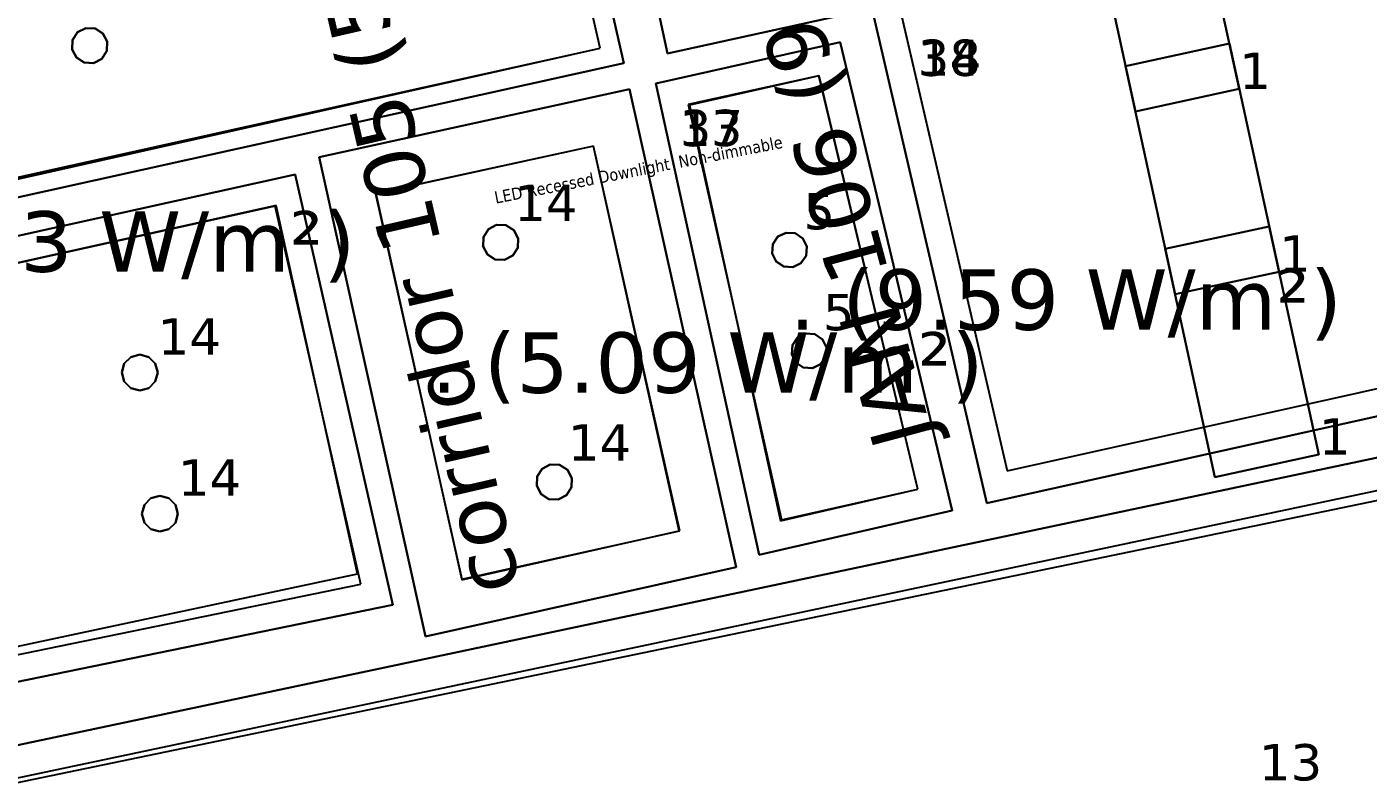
# Model space of a CAD drawing. Header units: inches. Extents: x 0 to 80, y -15 to 299.
# Drawn here: x 23.68 to 30.33, y -1.9 to 1.82 of the extents above; entities that cross this region are included whole.
import ezdxf

# ---------------------------------------------------------------- set-up
doc = ezdxf.new("R2010")
doc.units = ezdxf.units.IN
doc.header["$MEASUREMENT"] = 0
for name, color, linetype, true_color in [('DLX_BLD0_CALC', 3, 'Continuous', 0x00ff00), ('DLX_BLD0_CONT', 7, 'Continuous', 0x969696), ('DLX_BLD0_DESC', 7, 'Continuous', 0x969696), ('DLX_BLD0_LUM', 7, 'Continuous', 0xffd400), ('DLX_BLD0_LUMKEY_IDX', 7, 'Continuous', 0x969696), ('DLX_BLD0_RESKEY_IDX', 7, 'Continuous', 0x707070), ('DLX_BLD0_ROOF', 7, 'Continuous', 0x7f7f7f), ('DLX_BLD0_TXT', 7, 'Continuous', 0xaa00ff)]:
    doc.layers.add(name, color=color, linetype=linetype, true_color=true_color)
doc.styles.add('TableTextStyle', font='')
doc.styles.add('Tahoma AC-9A-79-64-AA-B0-6E-42-C4-5C-8C-13-97-E7-E2-2C', font='')
doc.styles.get('TableTextStyle').set_extended_font_data('VERDANA.TTF')
doc.styles.get('Tahoma AC-9A-79-64-AA-B0-6E-42-C4-5C-8C-13-97-E7-E2-2C').set_extended_font_data('Tahoma')

msp = doc.modelspace()

# ---------------------------------------------------------------- linework, layer by layer
at = {"layer": 'DLX_BLD0_CALC'}
for points in [[(26.5203, 1.7162, 0), (26.0726, 3.6738, 0)], [(26.5216, 1.7157, 0), (26.0772, 3.6636, 0)], [(27.645, 3.4745, 0), (28.5393, -0.3804, 0)], [(27.6452, 3.4739, 0), (28.5393, -0.3804, 0)], [(23.6085, 1.0607, 0), (26.5203, 1.7162, 0)], [(23.6116, 1.0712, 0), (26.5216, 1.7157, 0)], [(27.6057, 1.5782, 0), (26.9582, 1.4364, 0)], [(27.6067, 1.5786, 0), (26.9641, 1.4338, 0)], [(28.096, -0.4707, 0), (27.6057, 1.5782, 0)], [(28.0974, -0.4719, 0), (27.6067, 1.5786, 0)], [(26.9582, 1.4364, 0), (27.4202, -0.6231, 0)], [(26.9641, 1.4338, 0), (27.4159, -0.6278, 0)], [(26.4879, 1.2298, 0), (25.4062, 0.9936, 0)], [(26.4873, 1.2303, 0), (25.409, 0.9942, 0)], [(26.9129, -0.6784, 0), (26.4873, 1.2303, 0)], [(26.9158, -0.6788, 0), (26.4879, 1.2298, 0)], [(24.9134, 0.9348, 0), (23.354, 0.5896, 0)], [(24.9094, 0.9323, 0), (23.3541, 0.588, 0)], [(25.3338, -0.9426, 0), (24.9094, 0.9323, 0)], [(25.3176, -0.891, 0), (24.9134, 0.9348, 0)], [(25.4062, 0.9936, 0), (25.8344, -0.9184, 0)], [(25.409, 0.9942, 0), (25.8345, -0.9203, 0)], [(28.5393, -0.3804, 0), (33.7825, 0.7855, 0)], [(28.5393, -0.3804, 0), (33.7826, 0.7855, 0)], [(33.0004, 0.0761, 0), (15.9787, -3.522, 0)], [(33.0066, 0.0187, 0), (15.9816, -3.5152, 0)], [(27.4159, -0.6278, 0), (28.0974, -0.4719, 0)], [(27.4202, -0.6231, 0), (28.096, -0.4707, 0)], [(25.8344, -0.9184, 0), (26.9158, -0.6788, 0)], [(25.8345, -0.9203, 0), (26.9129, -0.6784, 0)], [(21.4552, -1.714, 0), (25.3176, -0.891, 0)], [(21.4559, -1.7387, 0), (25.3338, -0.9426, 0)]]:
    msp.add_polyline3d(points, dxfattribs=at)
at = {"layer": 'DLX_BLD0_CONT'}
for points in [[(26.6384, 1.6418, 0), (26.1508, 3.7794, 0)], [(26.4072, 3.7711, 0), (26.8548, 1.6892, 0)], [(27.4837, 3.5762, 0), (28.4387, -0.5402, 0)], [(26.8548, 1.6892, 0), (27.7214, 1.8797, 0)], [(27.7111, 1.7463, 0), (26.7969, 1.5402, 0)], [(28.2672, -0.5773, 0), (27.7111, 1.7463, 0)], [(23.5377, 0.955, 0), (26.6384, 1.6418, 0)], [(26.7969, 1.5402, 0), (27.309, -0.7965, 0)], [(26.6669, 1.5117, 0), (25.1267, 1.1744, 0)], [(27.1952, -0.8575, 0), (26.6669, 1.5117, 0)], [(25.1267, 1.1744, 0), (25.655, -1.2029, 0)], [(25.0088, 1.0891, 0), (23.4531, 0.7447, 0)], [(25.4918, -1.0445, 0), (25.0088, 1.0891, 0)], [(28.4387, -0.5402, 0), (33.9425, 0.6836, 0)], [(33.1607, 0.2739, 0), (16.1009, -3.3323, 0)], [(27.309, -0.7965, 0), (28.2672, -0.5773, 0)], [(25.655, -1.2029, 0), (27.1952, -0.8575, 0)], [(21.3554, -1.8937, 0), (25.4918, -1.0445, 0)]]:
    msp.add_polyline3d(points, dxfattribs=at)
at = {"layer": 'DLX_BLD0_LUM'}
for points in [[(29.4447, 2.6456, 0), (29.6909, 1.5139, 0)], [(29.6909, 1.5139, 0), (29.4447, 2.6456, 0)], [(29.6909, 1.5139, 0), (29.4447, 2.6456, 0)], [(29.4447, 2.6456, 0), (29.6909, 1.5139, 0)], [(29.1757, 1.4018, 0), (28.9294, 2.5335, 0)], [(28.9294, 2.5335, 0), (29.1757, 1.4018, 0)], [(28.9294, 2.5335, 0), (29.1757, 1.4018, 0)], [(29.1757, 1.4018, 0), (28.9294, 2.5335, 0)], [(23.9289, 1.7945, 0), (23.9698, 1.8157, 0)], [(23.9698, 1.8157, 0), (23.9289, 1.7945, 0)], [(23.9698, 1.8157, 0), (23.9289, 1.7945, 0)], [(23.9289, 1.7945, 0), (23.9698, 1.8157, 0)], [(23.9698, 1.8157, 0), (23.9698, 1.8157, 0)], [(23.9698, 1.8157, 0), (24.0158, 1.8137, 0)], [(24.0158, 1.8137, 0), (23.9698, 1.8157, 0)], [(23.9698, 1.8157, 0), (23.9698, 1.8157, 0)], [(24.0158, 1.8137, 0), (23.9698, 1.8157, 0)], [(23.9698, 1.8157, 0), (24.0158, 1.8137, 0)], [(24.0158, 1.8137, 0), (24.0158, 1.8137, 0)], [(24.0158, 1.8137, 0), (24.0546, 1.789, 0)], [(24.0546, 1.789, 0), (24.0158, 1.8137, 0)], [(24.0158, 1.8137, 0), (24.0158, 1.8137, 0)], [(24.0546, 1.789, 0), (24.0158, 1.8137, 0)], [(24.0158, 1.8137, 0), (24.0546, 1.789, 0)], [(23.9021, 1.7096, 0), (23.9041, 1.7556, 0)], [(23.9041, 1.7556, 0), (23.9021, 1.7096, 0)], [(23.9041, 1.7556, 0), (23.9021, 1.7096, 0)], [(23.9021, 1.7096, 0), (23.9041, 1.7556, 0)], [(23.9041, 1.7556, 0), (23.9289, 1.7945, 0)], [(23.9289, 1.7945, 0), (23.9041, 1.7556, 0)], [(23.9289, 1.7945, 0), (23.9041, 1.7556, 0)], [(23.9041, 1.7556, 0), (23.9289, 1.7945, 0)], [(23.9041, 1.7556, 0), (23.9041, 1.7556, 0)], [(23.9041, 1.7556, 0), (23.9041, 1.7556, 0)], [(23.9289, 1.7945, 0), (23.9289, 1.7945, 0)], [(23.9289, 1.7945, 0), (23.9289, 1.7945, 0)], [(24.0546, 1.789, 0), (24.0546, 1.789, 0)], [(24.0546, 1.789, 0), (24.0759, 1.7481, 0)], [(24.0759, 1.7481, 0), (24.0546, 1.789, 0)], [(24.0546, 1.789, 0), (24.0546, 1.789, 0)], [(24.0759, 1.7481, 0), (24.0546, 1.789, 0)], [(24.0546, 1.789, 0), (24.0759, 1.7481, 0)], [(24.0759, 1.7481, 0), (24.0739, 1.7021, 0)], [(24.0739, 1.7021, 0), (24.0759, 1.7481, 0)], [(24.0739, 1.7021, 0), (24.0759, 1.7481, 0)], [(24.0759, 1.7481, 0), (24.0739, 1.7021, 0)], [(24.0759, 1.7481, 0), (24.0759, 1.7481, 0)], [(24.0759, 1.7481, 0), (24.0759, 1.7481, 0)], [(29.1267, 1.6267, 0), (29.642, 1.7389, 0)], [(29.642, 1.7389, 0), (29.1267, 1.6267, 0)], [(29.642, 1.7389, 0), (29.1267, 1.6267, 0)], [(29.1267, 1.6267, 0), (29.642, 1.7389, 0)], [(29.642, 1.7389, 0), (29.642, 1.7389, 0)], [(29.642, 1.7389, 0), (29.8882, 0.6071, 0)], [(29.8882, 0.6071, 0), (29.642, 1.7389, 0)], [(29.642, 1.7389, 0), (29.642, 1.7389, 0)], [(29.8882, 0.6071, 0), (29.642, 1.7389, 0)], [(29.642, 1.7389, 0), (29.8882, 0.6071, 0)], [(23.9234, 1.6687, 0), (23.9021, 1.7096, 0)], [(23.9021, 1.7096, 0), (23.9021, 1.7096, 0)], [(23.9021, 1.7096, 0), (23.9234, 1.6687, 0)], [(23.9021, 1.7096, 0), (23.9021, 1.7096, 0)], [(23.9021, 1.7096, 0), (23.9234, 1.6687, 0)], [(23.9234, 1.6687, 0), (23.9021, 1.7096, 0)], [(23.9622, 1.644, 0), (23.9234, 1.6687, 0)], [(23.9234, 1.6687, 0), (23.9234, 1.6687, 0)], [(23.9234, 1.6687, 0), (23.9622, 1.644, 0)], [(23.9234, 1.6687, 0), (23.9234, 1.6687, 0)], [(23.9234, 1.6687, 0), (23.9622, 1.644, 0)], [(23.9622, 1.644, 0), (23.9234, 1.6687, 0)], [(24.0739, 1.7021, 0), (24.0491, 1.6632, 0)], [(24.0491, 1.6632, 0), (24.0739, 1.7021, 0)], [(24.0491, 1.6632, 0), (24.0739, 1.7021, 0)], [(24.0739, 1.7021, 0), (24.0491, 1.6632, 0)], [(24.0739, 1.7021, 0), (24.0739, 1.7021, 0)], [(24.0739, 1.7021, 0), (24.0739, 1.7021, 0)], [(24.0082, 1.642, 0), (23.9622, 1.644, 0)], [(23.9622, 1.644, 0), (23.9622, 1.644, 0)], [(23.9622, 1.644, 0), (24.0082, 1.642, 0)], [(23.9622, 1.644, 0), (23.9622, 1.644, 0)], [(23.9622, 1.644, 0), (24.0082, 1.642, 0)], [(24.0082, 1.642, 0), (23.9622, 1.644, 0)], [(24.0491, 1.6632, 0), (24.0082, 1.642, 0)], [(24.0082, 1.642, 0), (24.0491, 1.6632, 0)], [(24.0082, 1.642, 0), (24.0491, 1.6632, 0)], [(24.0491, 1.6632, 0), (24.0082, 1.642, 0)], [(24.0082, 1.642, 0), (24.0082, 1.642, 0)], [(24.0082, 1.642, 0), (24.0082, 1.642, 0)], [(24.0491, 1.6632, 0), (24.0491, 1.6632, 0)], [(24.0491, 1.6632, 0), (24.0491, 1.6632, 0)], [(29.1267, 1.6267, 0), (29.1267, 1.6267, 0)], [(29.373, 0.495, 0), (29.1267, 1.6267, 0)], [(29.1267, 1.6267, 0), (29.1267, 1.6267, 0)], [(29.1267, 1.6267, 0), (29.373, 0.495, 0)], [(29.1267, 1.6267, 0), (29.373, 0.495, 0)], [(29.373, 0.495, 0), (29.1267, 1.6267, 0)], [(29.6909, 1.5139, 0), (29.1757, 1.4018, 0)], [(29.1757, 1.4018, 0), (29.6909, 1.5139, 0)], [(29.1757, 1.4018, 0), (29.6909, 1.5139, 0)], [(29.6909, 1.5139, 0), (29.1757, 1.4018, 0)], [(29.6909, 1.5139, 0), (29.6909, 1.5139, 0)], [(29.6909, 1.5139, 0), (29.6909, 1.5139, 0)], [(29.1757, 1.4018, 0), (29.1757, 1.4018, 0)], [(29.1757, 1.4018, 0), (29.1757, 1.4018, 0)], [(25.9419, 0.7789, 0), (25.9665, 0.8178, 0)], [(25.9665, 0.8178, 0), (25.9419, 0.7789, 0)], [(25.9665, 0.8178, 0), (25.9419, 0.7789, 0)], [(25.9419, 0.7789, 0), (25.9665, 0.8178, 0)], [(25.9665, 0.8178, 0), (26.0074, 0.8392, 0)], [(26.0074, 0.8392, 0), (25.9665, 0.8178, 0)], [(26.0074, 0.8392, 0), (25.9665, 0.8178, 0)], [(25.9665, 0.8178, 0), (26.0074, 0.8392, 0)], [(25.9665, 0.8178, 0), (25.9665, 0.8178, 0)], [(25.9665, 0.8178, 0), (25.9665, 0.8178, 0)], [(26.0074, 0.8392, 0), (26.0074, 0.8392, 0)], [(26.0074, 0.8392, 0), (26.0534, 0.8373, 0)], [(26.0534, 0.8373, 0), (26.0074, 0.8392, 0)], [(26.0074, 0.8392, 0), (26.0074, 0.8392, 0)], [(26.0534, 0.8373, 0), (26.0074, 0.8392, 0)], [(26.0074, 0.8392, 0), (26.0534, 0.8373, 0)], [(26.0534, 0.8373, 0), (26.0534, 0.8373, 0)], [(26.0534, 0.8373, 0), (26.0923, 0.8127, 0)], [(26.0923, 0.8127, 0), (26.0534, 0.8373, 0)], [(26.0534, 0.8373, 0), (26.0534, 0.8373, 0)], [(26.0923, 0.8127, 0), (26.0534, 0.8373, 0)], [(26.0534, 0.8373, 0), (26.0923, 0.8127, 0)], [(26.0923, 0.8127, 0), (26.0923, 0.8127, 0)], [(26.0923, 0.8127, 0), (26.1137, 0.7718, 0)], [(26.1137, 0.7718, 0), (26.0923, 0.8127, 0)], [(26.0923, 0.8127, 0), (26.0923, 0.8127, 0)], [(26.1137, 0.7718, 0), (26.0923, 0.8127, 0)], [(26.0923, 0.8127, 0), (26.1137, 0.7718, 0)], [(27.4023, 0.7809, 0), (27.443, 0.8007, 0)], [(27.443, 0.8007, 0), (27.4023, 0.7809, 0)], [(27.443, 0.8007, 0), (27.4023, 0.7809, 0)], [(27.4023, 0.7809, 0), (27.443, 0.8007, 0)], [(27.443, 0.8007, 0), (27.443, 0.8007, 0)], [(27.443, 0.8007, 0), (27.4882, 0.7976, 0)], [(27.4882, 0.7976, 0), (27.443, 0.8007, 0)], [(27.443, 0.8007, 0), (27.443, 0.8007, 0)], [(27.4882, 0.7976, 0), (27.443, 0.8007, 0)], [(27.443, 0.8007, 0), (27.4882, 0.7976, 0)], [(29.324, 0.72, 0), (29.8393, 0.8321, 0)], [(29.8393, 0.8321, 0), (29.324, 0.72, 0)], [(29.8393, 0.8321, 0), (29.324, 0.72, 0)], [(29.324, 0.72, 0), (29.8393, 0.8321, 0)], [(29.8393, 0.8321, 0), (29.8393, 0.8321, 0)], [(29.8393, 0.8321, 0), (30.0855, -0.2997, 0)], [(30.0855, -0.2997, 0), (29.8393, 0.8321, 0)], [(29.8393, 0.8321, 0), (29.8393, 0.8321, 0)], [(30.0855, -0.2997, 0), (29.8393, 0.8321, 0)], [(29.8393, 0.8321, 0), (30.0855, -0.2997, 0)], [(25.94, 0.7329, 0), (25.9419, 0.7789, 0)], [(25.9419, 0.7789, 0), (25.94, 0.7329, 0)], [(25.9419, 0.7789, 0), (25.94, 0.7329, 0)], [(25.94, 0.7329, 0), (25.9419, 0.7789, 0)], [(25.9614, 0.6921, 0), (25.94, 0.7329, 0)], [(25.94, 0.7329, 0), (25.94, 0.7329, 0)], [(25.94, 0.7329, 0), (25.9614, 0.6921, 0)], [(25.94, 0.7329, 0), (25.94, 0.7329, 0)], [(25.94, 0.7329, 0), (25.9614, 0.6921, 0)], [(25.9614, 0.6921, 0), (25.94, 0.7329, 0)], [(25.9419, 0.7789, 0), (25.9419, 0.7789, 0)], [(25.9419, 0.7789, 0), (25.9419, 0.7789, 0)], [(26.1137, 0.7718, 0), (26.1118, 0.7258, 0)], [(26.1118, 0.7258, 0), (26.1137, 0.7718, 0)], [(26.1118, 0.7258, 0), (26.1137, 0.7718, 0)], [(26.1137, 0.7718, 0), (26.1118, 0.7258, 0)], [(26.1137, 0.7718, 0), (26.1137, 0.7718, 0)], [(26.1137, 0.7718, 0), (26.1137, 0.7718, 0)], [(27.3738, 0.6982, 0), (27.377, 0.7433, 0)], [(27.377, 0.7433, 0), (27.3738, 0.6982, 0)], [(27.377, 0.7433, 0), (27.3738, 0.6982, 0)], [(27.3738, 0.6982, 0), (27.377, 0.7433, 0)], [(27.377, 0.7433, 0), (27.4023, 0.7809, 0)], [(27.4023, 0.7809, 0), (27.377, 0.7433, 0)], [(27.4023, 0.7809, 0), (27.377, 0.7433, 0)], [(27.377, 0.7433, 0), (27.4023, 0.7809, 0)], [(27.377, 0.7433, 0), (27.377, 0.7433, 0)], [(27.377, 0.7433, 0), (27.377, 0.7433, 0)], [(27.4023, 0.7809, 0), (27.4023, 0.7809, 0)], [(27.4023, 0.7809, 0), (27.4023, 0.7809, 0)], [(27.4882, 0.7976, 0), (27.4882, 0.7976, 0)], [(27.4882, 0.7976, 0), (27.5257, 0.7723, 0)], [(27.5257, 0.7723, 0), (27.4882, 0.7976, 0)], [(27.4882, 0.7976, 0), (27.4882, 0.7976, 0)], [(27.5257, 0.7723, 0), (27.4882, 0.7976, 0)], [(27.4882, 0.7976, 0), (27.5257, 0.7723, 0)], [(27.5257, 0.7723, 0), (27.5257, 0.7723, 0)], [(27.5257, 0.7723, 0), (27.5456, 0.7316, 0)], [(27.5456, 0.7316, 0), (27.5257, 0.7723, 0)], [(27.5257, 0.7723, 0), (27.5257, 0.7723, 0)], [(27.5456, 0.7316, 0), (27.5257, 0.7723, 0)], [(27.5257, 0.7723, 0), (27.5456, 0.7316, 0)], [(26.0003, 0.6674, 0), (25.9614, 0.6921, 0)], [(25.9614, 0.6921, 0), (25.9614, 0.6921, 0)], [(25.9614, 0.6921, 0), (26.0003, 0.6674, 0)], [(25.9614, 0.6921, 0), (25.9614, 0.6921, 0)], [(25.9614, 0.6921, 0), (26.0003, 0.6674, 0)], [(26.0003, 0.6674, 0), (25.9614, 0.6921, 0)], [(26.0463, 0.6655, 0), (26.0003, 0.6674, 0)], [(26.0003, 0.6674, 0), (26.0003, 0.6674, 0)], [(26.0003, 0.6674, 0), (26.0463, 0.6655, 0)], [(26.0003, 0.6674, 0), (26.0003, 0.6674, 0)], [(26.0003, 0.6674, 0), (26.0463, 0.6655, 0)], [(26.0463, 0.6655, 0), (26.0003, 0.6674, 0)], [(26.0871, 0.6869, 0), (26.0463, 0.6655, 0)], [(26.0463, 0.6655, 0), (26.0871, 0.6869, 0)], [(26.0463, 0.6655, 0), (26.0871, 0.6869, 0)], [(26.0871, 0.6869, 0), (26.0463, 0.6655, 0)], [(26.0463, 0.6655, 0), (26.0463, 0.6655, 0)], [(26.0463, 0.6655, 0), (26.0463, 0.6655, 0)], [(26.1118, 0.7258, 0), (26.0871, 0.6869, 0)], [(26.0871, 0.6869, 0), (26.1118, 0.7258, 0)], [(26.0871, 0.6869, 0), (26.1118, 0.7258, 0)], [(26.1118, 0.7258, 0), (26.0871, 0.6869, 0)], [(26.0871, 0.6869, 0), (26.0871, 0.6869, 0)], [(26.0871, 0.6869, 0), (26.0871, 0.6869, 0)], [(26.1118, 0.7258, 0), (26.1118, 0.7258, 0)], [(26.1118, 0.7258, 0), (26.1118, 0.7258, 0)], [(27.3937, 0.6574, 0), (27.3738, 0.6982, 0)], [(27.3738, 0.6982, 0), (27.3738, 0.6982, 0)], [(27.3738, 0.6982, 0), (27.3937, 0.6574, 0)], [(27.3738, 0.6982, 0), (27.3738, 0.6982, 0)], [(27.3738, 0.6982, 0), (27.3937, 0.6574, 0)], [(27.3937, 0.6574, 0), (27.3738, 0.6982, 0)], [(27.5424, 0.6864, 0), (27.5171, 0.6488, 0)], [(27.5171, 0.6488, 0), (27.5424, 0.6864, 0)], [(27.5171, 0.6488, 0), (27.5424, 0.6864, 0)], [(27.5424, 0.6864, 0), (27.5171, 0.6488, 0)], [(27.5456, 0.7316, 0), (27.5424, 0.6864, 0)], [(27.5424, 0.6864, 0), (27.5456, 0.7316, 0)], [(27.5424, 0.6864, 0), (27.5456, 0.7316, 0)], [(27.5456, 0.7316, 0), (27.5424, 0.6864, 0)], [(27.5424, 0.6864, 0), (27.5424, 0.6864, 0)], [(27.5424, 0.6864, 0), (27.5424, 0.6864, 0)], [(27.5456, 0.7316, 0), (27.5456, 0.7316, 0)], [(27.5456, 0.7316, 0), (27.5456, 0.7316, 0)], [(29.324, 0.72, 0), (29.324, 0.72, 0)], [(29.5703, -0.4118, 0), (29.324, 0.72, 0)], [(29.324, 0.72, 0), (29.324, 0.72, 0)], [(29.324, 0.72, 0), (29.5703, -0.4118, 0)], [(29.324, 0.72, 0), (29.5703, -0.4118, 0)], [(29.5703, -0.4118, 0), (29.324, 0.72, 0)], [(27.4312, 0.6321, 0), (27.3937, 0.6574, 0)], [(27.3937, 0.6574, 0), (27.3937, 0.6574, 0)], [(27.3937, 0.6574, 0), (27.4312, 0.6321, 0)], [(27.3937, 0.6574, 0), (27.3937, 0.6574, 0)], [(27.3937, 0.6574, 0), (27.4312, 0.6321, 0)], [(27.4312, 0.6321, 0), (27.3937, 0.6574, 0)], [(27.4764, 0.629, 0), (27.4312, 0.6321, 0)], [(27.4312, 0.6321, 0), (27.4312, 0.6321, 0)], [(27.4312, 0.6321, 0), (27.4764, 0.629, 0)], [(27.4312, 0.6321, 0), (27.4312, 0.6321, 0)], [(27.4312, 0.6321, 0), (27.4764, 0.629, 0)], [(27.4764, 0.629, 0), (27.4312, 0.6321, 0)], [(27.5171, 0.6488, 0), (27.4764, 0.629, 0)], [(27.4764, 0.629, 0), (27.5171, 0.6488, 0)], [(27.4764, 0.629, 0), (27.5171, 0.6488, 0)], [(27.5171, 0.6488, 0), (27.4764, 0.629, 0)], [(27.4764, 0.629, 0), (27.4764, 0.629, 0)], [(27.4764, 0.629, 0), (27.4764, 0.629, 0)], [(27.5171, 0.6488, 0), (27.5171, 0.6488, 0)], [(27.5171, 0.6488, 0), (27.5171, 0.6488, 0)], [(29.8882, 0.6071, 0), (29.373, 0.495, 0)], [(29.373, 0.495, 0), (29.8882, 0.6071, 0)], [(29.373, 0.495, 0), (29.8882, 0.6071, 0)], [(29.8882, 0.6071, 0), (29.373, 0.495, 0)], [(29.8882, 0.6071, 0), (29.8882, 0.6071, 0)], [(29.8882, 0.6071, 0), (29.8882, 0.6071, 0)], [(29.373, 0.495, 0), (29.373, 0.495, 0)], [(29.373, 0.495, 0), (29.373, 0.495, 0)], [(27.4743, 0.2427, 0), (27.4996, 0.2803, 0)], [(27.4996, 0.2803, 0), (27.4743, 0.2427, 0)], [(27.4996, 0.2803, 0), (27.4743, 0.2427, 0)], [(27.4743, 0.2427, 0), (27.4996, 0.2803, 0)], [(27.4996, 0.2803, 0), (27.5403, 0.3001, 0)], [(27.5403, 0.3001, 0), (27.4996, 0.2803, 0)], [(27.5403, 0.3001, 0), (27.4996, 0.2803, 0)], [(27.4996, 0.2803, 0), (27.5403, 0.3001, 0)], [(27.4996, 0.2803, 0), (27.4996, 0.2803, 0)], [(27.4996, 0.2803, 0), (27.4996, 0.2803, 0)], [(27.5403, 0.3001, 0), (27.5403, 0.3001, 0)], [(27.5403, 0.3001, 0), (27.5855, 0.297, 0)], [(27.5855, 0.297, 0), (27.5403, 0.3001, 0)], [(27.5403, 0.3001, 0), (27.5403, 0.3001, 0)], [(27.5855, 0.297, 0), (27.5403, 0.3001, 0)], [(27.5403, 0.3001, 0), (27.5855, 0.297, 0)], [(27.5855, 0.297, 0), (27.5855, 0.297, 0)], [(27.5855, 0.297, 0), (27.6231, 0.2716, 0)], [(27.6231, 0.2716, 0), (27.5855, 0.297, 0)], [(27.5855, 0.297, 0), (27.5855, 0.297, 0)], [(27.6231, 0.2716, 0), (27.5855, 0.297, 0)], [(27.5855, 0.297, 0), (27.6231, 0.2716, 0)], [(27.6231, 0.2716, 0), (27.6231, 0.2716, 0)], [(27.6231, 0.2716, 0), (27.6429, 0.2309, 0)], [(27.6429, 0.2309, 0), (27.6231, 0.2716, 0)], [(27.6231, 0.2716, 0), (27.6231, 0.2716, 0)], [(27.6429, 0.2309, 0), (27.6231, 0.2716, 0)], [(27.6231, 0.2716, 0), (27.6429, 0.2309, 0)], [(27.4711, 0.1975, 0), (27.4743, 0.2427, 0)], [(27.4743, 0.2427, 0), (27.4711, 0.1975, 0)], [(27.4743, 0.2427, 0), (27.4711, 0.1975, 0)], [(27.4711, 0.1975, 0), (27.4743, 0.2427, 0)], [(27.4743, 0.2427, 0), (27.4743, 0.2427, 0)], [(27.4743, 0.2427, 0), (27.4743, 0.2427, 0)], [(27.6429, 0.2309, 0), (27.6398, 0.1857, 0)], [(27.6398, 0.1857, 0), (27.6429, 0.2309, 0)], [(27.6398, 0.1857, 0), (27.6429, 0.2309, 0)], [(27.6429, 0.2309, 0), (27.6398, 0.1857, 0)], [(27.6429, 0.2309, 0), (27.6429, 0.2309, 0)], [(27.6429, 0.2309, 0), (27.6429, 0.2309, 0)], [(24.1482, 0.1069, 0), (24.1601, 0.1514, 0)], [(24.1601, 0.1514, 0), (24.1482, 0.1069, 0)], [(24.1601, 0.1514, 0), (24.1482, 0.1069, 0)], [(24.1482, 0.1069, 0), (24.1601, 0.1514, 0)], [(24.1601, 0.1514, 0), (24.1927, 0.184, 0)], [(24.1927, 0.184, 0), (24.1601, 0.1514, 0)], [(24.1927, 0.184, 0), (24.1601, 0.1514, 0)], [(24.1601, 0.1514, 0), (24.1927, 0.184, 0)], [(24.1601, 0.1514, 0), (24.1601, 0.1514, 0)], [(24.1601, 0.1514, 0), (24.1601, 0.1514, 0)], [(24.1927, 0.184, 0), (24.2372, 0.1959, 0)], [(24.2372, 0.1959, 0), (24.1927, 0.184, 0)], [(24.2372, 0.1959, 0), (24.1927, 0.184, 0)], [(24.1927, 0.184, 0), (24.2372, 0.1959, 0)], [(24.1927, 0.184, 0), (24.1927, 0.184, 0)], [(24.1927, 0.184, 0), (24.1927, 0.184, 0)], [(24.2372, 0.1959, 0), (24.2372, 0.1959, 0)], [(24.2372, 0.1959, 0), (24.2817, 0.184, 0)], [(24.2817, 0.184, 0), (24.2372, 0.1959, 0)], [(24.2372, 0.1959, 0), (24.2372, 0.1959, 0)], [(24.2817, 0.184, 0), (24.2372, 0.1959, 0)], [(24.2372, 0.1959, 0), (24.2817, 0.184, 0)], [(24.2817, 0.184, 0), (24.2817, 0.184, 0)], [(24.2817, 0.184, 0), (24.3142, 0.1514, 0)], [(24.3142, 0.1514, 0), (24.2817, 0.184, 0)], [(24.2817, 0.184, 0), (24.2817, 0.184, 0)], [(24.3142, 0.1514, 0), (24.2817, 0.184, 0)], [(24.2817, 0.184, 0), (24.3142, 0.1514, 0)], [(24.3142, 0.1514, 0), (24.3142, 0.1514, 0)], [(24.3142, 0.1514, 0), (24.3262, 0.1069, 0)], [(24.3262, 0.1069, 0), (24.3142, 0.1514, 0)], [(24.3142, 0.1514, 0), (24.3142, 0.1514, 0)], [(24.3262, 0.1069, 0), (24.3142, 0.1514, 0)], [(24.3142, 0.1514, 0), (24.3262, 0.1069, 0)], [(27.491, 0.1568, 0), (27.4711, 0.1975, 0)], [(27.4711, 0.1975, 0), (27.4711, 0.1975, 0)], [(27.4711, 0.1975, 0), (27.491, 0.1568, 0)], [(27.4711, 0.1975, 0), (27.4711, 0.1975, 0)], [(27.4711, 0.1975, 0), (27.491, 0.1568, 0)], [(27.491, 0.1568, 0), (27.4711, 0.1975, 0)], [(27.5285, 0.1315, 0), (27.491, 0.1568, 0)], [(27.491, 0.1568, 0), (27.491, 0.1568, 0)], [(27.491, 0.1568, 0), (27.5285, 0.1315, 0)], [(27.491, 0.1568, 0), (27.491, 0.1568, 0)], [(27.491, 0.1568, 0), (27.5285, 0.1315, 0)], [(27.5285, 0.1315, 0), (27.491, 0.1568, 0)], [(27.6144, 0.1482, 0), (27.5737, 0.1283, 0)], [(27.5737, 0.1283, 0), (27.6144, 0.1482, 0)], [(27.5737, 0.1283, 0), (27.6144, 0.1482, 0)], [(27.6144, 0.1482, 0), (27.5737, 0.1283, 0)], [(27.6398, 0.1857, 0), (27.6144, 0.1482, 0)], [(27.6144, 0.1482, 0), (27.6398, 0.1857, 0)], [(27.6144, 0.1482, 0), (27.6398, 0.1857, 0)], [(27.6398, 0.1857, 0), (27.6144, 0.1482, 0)], [(27.6144, 0.1482, 0), (27.6144, 0.1482, 0)], [(27.6144, 0.1482, 0), (27.6144, 0.1482, 0)], [(27.6398, 0.1857, 0), (27.6398, 0.1857, 0)], [(27.6398, 0.1857, 0), (27.6398, 0.1857, 0)], [(24.1601, 0.0624, 0), (24.1482, 0.1069, 0)], [(24.1482, 0.1069, 0), (24.1482, 0.1069, 0)], [(24.1482, 0.1069, 0), (24.1601, 0.0624, 0)], [(24.1482, 0.1069, 0), (24.1482, 0.1069, 0)], [(24.1482, 0.1069, 0), (24.1601, 0.0624, 0)], [(24.1601, 0.0624, 0), (24.1482, 0.1069, 0)], [(24.3262, 0.1069, 0), (24.3142, 0.0624, 0)], [(24.3142, 0.0624, 0), (24.3262, 0.1069, 0)], [(24.3142, 0.0624, 0), (24.3262, 0.1069, 0)], [(24.3262, 0.1069, 0), (24.3142, 0.0624, 0)], [(24.3262, 0.1069, 0), (24.3262, 0.1069, 0)], [(24.3262, 0.1069, 0), (24.3262, 0.1069, 0)], [(27.5737, 0.1283, 0), (27.5285, 0.1315, 0)], [(27.5285, 0.1315, 0), (27.5285, 0.1315, 0)], [(27.5285, 0.1315, 0), (27.5737, 0.1283, 0)], [(27.5285, 0.1315, 0), (27.5285, 0.1315, 0)], [(27.5285, 0.1315, 0), (27.5737, 0.1283, 0)], [(27.5737, 0.1283, 0), (27.5285, 0.1315, 0)], [(27.5737, 0.1283, 0), (27.5737, 0.1283, 0)], [(27.5737, 0.1283, 0), (27.5737, 0.1283, 0)], [(24.1927, 0.0298, 0), (24.1601, 0.0624, 0)], [(24.1601, 0.0624, 0), (24.1601, 0.0624, 0)], [(24.1601, 0.0624, 0), (24.1927, 0.0298, 0)], [(24.1601, 0.0624, 0), (24.1601, 0.0624, 0)], [(24.1601, 0.0624, 0), (24.1927, 0.0298, 0)], [(24.1927, 0.0298, 0), (24.1601, 0.0624, 0)], [(24.2372, 0.0179, 0), (24.1927, 0.0298, 0)], [(24.1927, 0.0298, 0), (24.1927, 0.0298, 0)], [(24.1927, 0.0298, 0), (24.2372, 0.0179, 0)], [(24.1927, 0.0298, 0), (24.1927, 0.0298, 0)], [(24.1927, 0.0298, 0), (24.2372, 0.0179, 0)], [(24.2372, 0.0179, 0), (24.1927, 0.0298, 0)], [(24.2817, 0.0298, 0), (24.2372, 0.0179, 0)], [(24.2372, 0.0179, 0), (24.2817, 0.0298, 0)], [(24.2372, 0.0179, 0), (24.2817, 0.0298, 0)], [(24.2817, 0.0298, 0), (24.2372, 0.0179, 0)], [(24.2372, 0.0179, 0), (24.2372, 0.0179, 0)], [(24.2372, 0.0179, 0), (24.2372, 0.0179, 0)], [(24.3142, 0.0624, 0), (24.2817, 0.0298, 0)], [(24.2817, 0.0298, 0), (24.3142, 0.0624, 0)], [(24.2817, 0.0298, 0), (24.3142, 0.0624, 0)], [(24.3142, 0.0624, 0), (24.2817, 0.0298, 0)], [(24.2817, 0.0298, 0), (24.2817, 0.0298, 0)], [(24.2817, 0.0298, 0), (24.2817, 0.0298, 0)], [(24.3142, 0.0624, 0), (24.3142, 0.0624, 0)], [(24.3142, 0.0624, 0), (24.3142, 0.0624, 0)], [(30.0855, -0.2997, 0), (29.5703, -0.4118, 0)], [(29.5703, -0.4118, 0), (30.0855, -0.2997, 0)], [(29.5703, -0.4118, 0), (30.0855, -0.2997, 0)], [(30.0855, -0.2997, 0), (29.5703, -0.4118, 0)], [(30.0855, -0.2997, 0), (30.0855, -0.2997, 0)], [(30.0855, -0.2997, 0), (30.0855, -0.2997, 0)], [(26.2084, -0.4092, 0), (26.233, -0.3703, 0)], [(26.233, -0.3703, 0), (26.2084, -0.4092, 0)], [(26.233, -0.3703, 0), (26.2084, -0.4092, 0)], [(26.2084, -0.4092, 0), (26.233, -0.3703, 0)], [(26.233, -0.3703, 0), (26.2738, -0.3489, 0)], [(26.2738, -0.3489, 0), (26.233, -0.3703, 0)], [(26.2738, -0.3489, 0), (26.233, -0.3703, 0)], [(26.233, -0.3703, 0), (26.2738, -0.3489, 0)], [(26.233, -0.3703, 0), (26.233, -0.3703, 0)], [(26.233, -0.3703, 0), (26.233, -0.3703, 0)], [(26.2738, -0.3489, 0), (26.2738, -0.3489, 0)], [(26.2738, -0.3489, 0), (26.3199, -0.3508, 0)], [(26.3199, -0.3508, 0), (26.2738, -0.3489, 0)], [(26.2738, -0.3489, 0), (26.2738, -0.3489, 0)], [(26.3199, -0.3508, 0), (26.2738, -0.3489, 0)], [(26.2738, -0.3489, 0), (26.3199, -0.3508, 0)], [(26.3199, -0.3508, 0), (26.3199, -0.3508, 0)], [(26.3199, -0.3508, 0), (26.3588, -0.3755, 0)], [(26.3588, -0.3755, 0), (26.3199, -0.3508, 0)], [(26.3199, -0.3508, 0), (26.3199, -0.3508, 0)], [(26.3588, -0.3755, 0), (26.3199, -0.3508, 0)], [(26.3199, -0.3508, 0), (26.3588, -0.3755, 0)], [(26.3588, -0.3755, 0), (26.3588, -0.3755, 0)], [(26.3588, -0.3755, 0), (26.3801, -0.4163, 0)], [(26.3801, -0.4163, 0), (26.3588, -0.3755, 0)], [(26.3588, -0.3755, 0), (26.3588, -0.3755, 0)], [(26.3801, -0.4163, 0), (26.3588, -0.3755, 0)], [(26.3588, -0.3755, 0), (26.3801, -0.4163, 0)], [(26.2065, -0.4553, 0), (26.2084, -0.4092, 0)], [(26.2084, -0.4092, 0), (26.2065, -0.4553, 0)], [(26.2084, -0.4092, 0), (26.2065, -0.4553, 0)], [(26.2065, -0.4553, 0), (26.2084, -0.4092, 0)], [(26.2278, -0.4961, 0), (26.2065, -0.4553, 0)], [(26.2065, -0.4553, 0), (26.2065, -0.4553, 0)], [(26.2065, -0.4553, 0), (26.2278, -0.4961, 0)], [(26.2065, -0.4553, 0), (26.2065, -0.4553, 0)], [(26.2065, -0.4553, 0), (26.2278, -0.4961, 0)], [(26.2278, -0.4961, 0), (26.2065, -0.4553, 0)], [(26.2084, -0.4092, 0), (26.2084, -0.4092, 0)], [(26.2084, -0.4092, 0), (26.2084, -0.4092, 0)], [(26.3782, -0.4623, 0), (26.3536, -0.5013, 0)], [(26.3536, -0.5013, 0), (26.3782, -0.4623, 0)], [(26.3536, -0.5013, 0), (26.3782, -0.4623, 0)], [(26.3782, -0.4623, 0), (26.3536, -0.5013, 0)], [(26.3801, -0.4163, 0), (26.3782, -0.4623, 0)], [(26.3782, -0.4623, 0), (26.3801, -0.4163, 0)], [(26.3782, -0.4623, 0), (26.3801, -0.4163, 0)], [(26.3801, -0.4163, 0), (26.3782, -0.4623, 0)], [(26.3782, -0.4623, 0), (26.3782, -0.4623, 0)], [(26.3782, -0.4623, 0), (26.3782, -0.4623, 0)], [(26.3801, -0.4163, 0), (26.3801, -0.4163, 0)], [(26.3801, -0.4163, 0), (26.3801, -0.4163, 0)], [(29.5703, -0.4118, 0), (29.5703, -0.4118, 0)], [(29.5703, -0.4118, 0), (29.5703, -0.4118, 0)], [(24.2601, -0.5486, 0), (24.2927, -0.516, 0)], [(24.2927, -0.516, 0), (24.2601, -0.5486, 0)], [(24.2927, -0.516, 0), (24.2601, -0.5486, 0)], [(24.2601, -0.5486, 0), (24.2927, -0.516, 0)], [(24.2927, -0.516, 0), (24.3372, -0.5041, 0)], [(24.3372, -0.5041, 0), (24.2927, -0.516, 0)], [(24.3372, -0.5041, 0), (24.2927, -0.516, 0)], [(24.2927, -0.516, 0), (24.3372, -0.5041, 0)], [(24.2927, -0.516, 0), (24.2927, -0.516, 0)], [(24.2927, -0.516, 0), (24.2927, -0.516, 0)], [(24.3372, -0.5041, 0), (24.3372, -0.5041, 0)], [(24.3372, -0.5041, 0), (24.3817, -0.516, 0)], [(24.3817, -0.516, 0), (24.3372, -0.5041, 0)], [(24.3372, -0.5041, 0), (24.3372, -0.5041, 0)], [(24.3817, -0.516, 0), (24.3372, -0.5041, 0)], [(24.3372, -0.5041, 0), (24.3817, -0.516, 0)], [(24.3817, -0.516, 0), (24.3817, -0.516, 0)], [(24.3817, -0.516, 0), (24.4142, -0.5486, 0)], [(24.4142, -0.5486, 0), (24.3817, -0.516, 0)], [(24.3817, -0.516, 0), (24.3817, -0.516, 0)], [(24.4142, -0.5486, 0), (24.3817, -0.516, 0)], [(24.3817, -0.516, 0), (24.4142, -0.5486, 0)], [(26.2667, -0.5207, 0), (26.2278, -0.4961, 0)], [(26.2278, -0.4961, 0), (26.2278, -0.4961, 0)], [(26.2278, -0.4961, 0), (26.2667, -0.5207, 0)], [(26.2278, -0.4961, 0), (26.2278, -0.4961, 0)], [(26.2278, -0.4961, 0), (26.2667, -0.5207, 0)], [(26.2667, -0.5207, 0), (26.2278, -0.4961, 0)], [(26.3128, -0.5226, 0), (26.2667, -0.5207, 0)], [(26.2667, -0.5207, 0), (26.2667, -0.5207, 0)], [(26.2667, -0.5207, 0), (26.3128, -0.5226, 0)], [(26.2667, -0.5207, 0), (26.2667, -0.5207, 0)], [(26.2667, -0.5207, 0), (26.3128, -0.5226, 0)], [(26.3128, -0.5226, 0), (26.2667, -0.5207, 0)], [(26.3536, -0.5013, 0), (26.3128, -0.5226, 0)], [(26.3128, -0.5226, 0), (26.3536, -0.5013, 0)], [(26.3128, -0.5226, 0), (26.3536, -0.5013, 0)], [(26.3536, -0.5013, 0), (26.3128, -0.5226, 0)], [(26.3128, -0.5226, 0), (26.3128, -0.5226, 0)], [(26.3128, -0.5226, 0), (26.3128, -0.5226, 0)], [(26.3536, -0.5013, 0), (26.3536, -0.5013, 0)], [(26.3536, -0.5013, 0), (26.3536, -0.5013, 0)], [(24.2482, -0.5931, 0), (24.2601, -0.5486, 0)], [(24.2601, -0.5486, 0), (24.2482, -0.5931, 0)], [(24.2601, -0.5486, 0), (24.2482, -0.5931, 0)], [(24.2482, -0.5931, 0), (24.2601, -0.5486, 0)], [(24.2601, -0.6376, 0), (24.2482, -0.5931, 0)], [(24.2482, -0.5931, 0), (24.2482, -0.5931, 0)], [(24.2482, -0.5931, 0), (24.2601, -0.6376, 0)], [(24.2482, -0.5931, 0), (24.2482, -0.5931, 0)], [(24.2482, -0.5931, 0), (24.2601, -0.6376, 0)], [(24.2601, -0.6376, 0), (24.2482, -0.5931, 0)], [(24.2601, -0.5486, 0), (24.2601, -0.5486, 0)], [(24.2601, -0.5486, 0), (24.2601, -0.5486, 0)], [(24.4142, -0.5486, 0), (24.4142, -0.5486, 0)], [(24.4142, -0.5486, 0), (24.4262, -0.5931, 0)], [(24.4262, -0.5931, 0), (24.4142, -0.5486, 0)], [(24.4142, -0.5486, 0), (24.4142, -0.5486, 0)], [(24.4262, -0.5931, 0), (24.4142, -0.5486, 0)], [(24.4142, -0.5486, 0), (24.4262, -0.5931, 0)], [(24.4262, -0.5931, 0), (24.4142, -0.6376, 0)], [(24.4142, -0.6376, 0), (24.4262, -0.5931, 0)], [(24.4142, -0.6376, 0), (24.4262, -0.5931, 0)], [(24.4262, -0.5931, 0), (24.4142, -0.6376, 0)], [(24.4262, -0.5931, 0), (24.4262, -0.5931, 0)], [(24.4262, -0.5931, 0), (24.4262, -0.5931, 0)], [(24.2927, -0.6702, 0), (24.2601, -0.6376, 0)], [(24.2601, -0.6376, 0), (24.2601, -0.6376, 0)], [(24.2601, -0.6376, 0), (24.2927, -0.6702, 0)], [(24.2601, -0.6376, 0), (24.2601, -0.6376, 0)], [(24.2601, -0.6376, 0), (24.2927, -0.6702, 0)], [(24.2927, -0.6702, 0), (24.2601, -0.6376, 0)], [(24.4142, -0.6376, 0), (24.3817, -0.6702, 0)], [(24.3817, -0.6702, 0), (24.4142, -0.6376, 0)], [(24.3817, -0.6702, 0), (24.4142, -0.6376, 0)], [(24.4142, -0.6376, 0), (24.3817, -0.6702, 0)], [(24.4142, -0.6376, 0), (24.4142, -0.6376, 0)], [(24.4142, -0.6376, 0), (24.4142, -0.6376, 0)], [(24.3372, -0.6821, 0), (24.2927, -0.6702, 0)], [(24.2927, -0.6702, 0), (24.2927, -0.6702, 0)], [(24.2927, -0.6702, 0), (24.3372, -0.6821, 0)], [(24.2927, -0.6702, 0), (24.2927, -0.6702, 0)], [(24.2927, -0.6702, 0), (24.3372, -0.6821, 0)], [(24.3372, -0.6821, 0), (24.2927, -0.6702, 0)], [(24.3817, -0.6702, 0), (24.3372, -0.6821, 0)], [(24.3372, -0.6821, 0), (24.3817, -0.6702, 0)], [(24.3372, -0.6821, 0), (24.3817, -0.6702, 0)], [(24.3817, -0.6702, 0), (24.3372, -0.6821, 0)], [(24.3372, -0.6821, 0), (24.3372, -0.6821, 0)], [(24.3372, -0.6821, 0), (24.3372, -0.6821, 0)], [(24.3817, -0.6702, 0), (24.3817, -0.6702, 0)], [(24.3817, -0.6702, 0), (24.3817, -0.6702, 0)]]:
    msp.add_polyline3d(points, dxfattribs=at)
at = {"layer": 'DLX_BLD0_ROOF'}
for points in [[(26.6384, 1.6418, 0), (26.1508, 3.7794, 0)], [(26.1508, 3.7794, 0), (26.6384, 1.6418, 0)], [(26.4072, 3.7711, 0), (26.8548, 1.6892, 0)], [(26.8548, 1.6892, 0), (26.4072, 3.7711, 0)], [(27.4837, 3.5762, 0), (28.4387, -0.5402, 0)], [(28.4387, -0.5402, 0), (27.4837, 3.5762, 0)], [(26.8548, 1.6892, 0), (27.7214, 1.8797, 0)], [(27.7214, 1.8797, 0), (26.8548, 1.6892, 0)], [(27.7111, 1.7463, 0), (26.7969, 1.5402, 0)], [(26.7969, 1.5402, 0), (27.7111, 1.7463, 0)], [(28.2672, -0.5773, 0), (27.7111, 1.7463, 0)], [(27.7111, 1.7463, 0), (28.2672, -0.5773, 0)], [(23.5377, 0.955, 0), (26.6384, 1.6418, 0)], [(26.6384, 1.6418, 0), (23.5377, 0.955, 0)], [(26.7969, 1.5402, 0), (27.309, -0.7965, 0)], [(27.309, -0.7965, 0), (26.7969, 1.5402, 0)], [(26.6669, 1.5117, 0), (25.1267, 1.1744, 0)], [(25.1267, 1.1744, 0), (26.6669, 1.5117, 0)], [(27.1952, -0.8575, 0), (26.6669, 1.5117, 0)], [(26.6669, 1.5117, 0), (27.1952, -0.8575, 0)], [(25.1267, 1.1744, 0), (25.655, -1.2029, 0)], [(25.655, -1.2029, 0), (25.1267, 1.1744, 0)], [(25.0088, 1.0891, 0), (23.4531, 0.7447, 0)], [(23.4531, 0.7447, 0), (25.0088, 1.0891, 0)], [(25.4918, -1.0445, 0), (25.0088, 1.0891, 0)], [(25.0088, 1.0891, 0), (25.4918, -1.0445, 0)], [(28.4387, -0.5402, 0), (33.9425, 0.6836, 0)], [(33.9425, 0.6836, 0), (28.4387, -0.5402, 0)], [(33.1607, 0.2739, 0), (16.1009, -3.3323, 0)], [(16.1009, -3.3323, 0), (33.1607, 0.2739, 0)], [(27.309, -0.7965, 0), (28.2672, -0.5773, 0)], [(28.2672, -0.5773, 0), (27.309, -0.7965, 0)], [(25.655, -1.2029, 0), (27.1952, -0.8575, 0)], [(27.1952, -0.8575, 0), (25.655, -1.2029, 0)], [(21.3554, -1.8937, 0), (25.4918, -1.0445, 0)], [(25.4918, -1.0445, 0), (21.3554, -1.8937, 0)]]:
    msp.add_polyline3d(points, dxfattribs=at)

# ---------------------------------------------------------------- texts
at = {"layer": 'DLX_BLD0_DESC', "style": 'TableTextStyle'}
for s, rotation, p in [('corridor 105 (5.11 W/m²)', 103.00001, (26.1276, -0.9558)), ('JAN 106 (9.57 W/m²)', 105.00001, (28.1729, -0.2145))]:
    msp.add_text(s, height=0.3, rotation=rotation, dxfattribs=at).set_placement(p)
for s, p in [('. (9.33 W/m²)', (22.5663, 0.6069)), ('. (9.59 W/m²)', (27.4596, 0.3189)), ('. (5.09 W/m²)', (25.682, 0.0064))]:
    msp.add_text(s, height=0.3, dxfattribs=at).set_placement(p)
at = {"layer": 'DLX_BLD0_LUMKEY_IDX', "style": 'TableTextStyle'}
for s, p in [('1', (29.6909, 1.5139)), ('14', (26.0942, 0.8587)), ('5', (27.5289, 0.8174)), ('1', (29.8882, 0.6071)), ('5', (27.6262, 0.3168)), ('14', (24.3262, 0.1959)), ('1', (30.0855, -0.2997)), ('14', (26.3607, -0.3295)), ('14', (24.4262, -0.5041)), ('13', (29.7882, -1.9158))]:
    msp.add_text(s, height=0.18, dxfattribs=at).set_placement(p)
at = {"layer": 'DLX_BLD0_RESKEY_IDX', "style": 'TableTextStyle'}
for s, p in [('38', (28.096, 1.5782)), ('14', (28.0974, 1.5786)), ('37', (26.9158, 1.2298)), ('13', (26.9129, 1.2303))]:
    msp.add_text(s, height=0.18, dxfattribs=at).set_placement(p)
at = {"layer": 'DLX_BLD0_TXT', "style": 'Tahoma AC-9A-79-64-AA-B0-6E-42-C4-5C-8C-13-97-E7-E2-2C'}
msp.add_text('LED Recessed Downlight^M^JNon-dimmable^M^J', height=0.0604, rotation=11, dxfattribs=at).set_placement((26.003, 0.9443))

doc.saveas('drawing.dxf')
